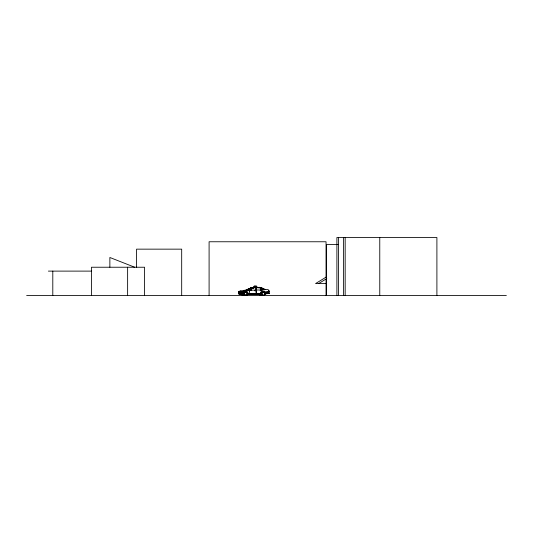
<?xml version="1.0" encoding="UTF-8"?>
<svg xmlns="http://www.w3.org/2000/svg" width="533" height="533" viewBox="0 0 533 533"><rect width="100%" height="100%" fill="white"/><g stroke="black" fill="none" stroke-linecap="round" stroke-linejoin="round"><path stroke-width="0.8" d="M242.648 290.485C247.672 290.672 251.23 286.121 256.433 287.394L256.18 293.95M240.916 293.91C240.936 293.09 241.309 294.429 239.977 293.969M256.286 288.893L256.333 287.394L257.825 287.414L256.433 287.394L256.393 288.893M246.959 293.463L249.271 294.249L249.391 291.098L250.004 289.932M241.236 291.304L240.776 292.57L238.957 292.564M249.191 294.196L260.384 293.95C261.93 291.464 262.083 286.328 257.765 287.414L260.983 287.567L264.968 289.379M256.186 290.945L256.226 293.95L246.846 293.983M256.08 288.893L256.113 287.394L255.953 290.112M254.994 286.814L254.834 286.054M242.095 294.229L238.631 293.636C240.063 287.953 237.605 294.469 239.93 292.417L239.55 291.591L239.837 292.704L240.057 291.551M239.011 293.95L238.997 292.477M251.483 289.892L251.529 289.326L251.563 289.845L250.41 290.099L250.697 289.346M254.601 287.647L257.526 287.567M241.402 294.249C240.01 294.216 241.915 294.729 241.436 293.656M248.311 294.423C246.712 286.008 241.402 297.86 243.448 292.71L245.413 291.598L246.766 291.904L247.525 292.684L247.972 294.429L248.784 294.416M262.089 294.236L260.65 294.383L261.27 292.71L262.902 291.671L264.548 292.337L264.961 293.95L265.574 293.883C265.887 290.212 260.677 291.098 260.697 294.369L253.721 294.383M256.213 290.112L256.326 288.893M239.097 293.91L238.864 293.57L239.99 293.583L239.877 291.504L239.89 293.583L240.49 293.956L239.57 293.636L239.637 291.444L240.256 291.005M241.995 292.564L242.035 294.016L243.241 294.249M248.065 289.659L248.398 289.346M250.41 290.099L250.896 290.139L251.176 289.252M248.138 289.619L249.204 288.893L248.365 289.579M239.637 291.464L239.737 292.357L239.637 291.444M257.719 294.376L258.252 293.936M251.529 289.832L251.489 289.346L250.33 289.439M247.812 289.772L247.938 289.352L248.525 289.592M249.271 293.983L249.411 293.496L261.057 293.45M246.473 290.012L249.131 290.152L251.09 288.666L248.824 290.012L244.714 290.485M240.723 291.464L240.709 292.364L240.343 291.364M260.59 290.558C258.851 290.658 262.156 290.398 260.577 290.632M250.55 289.352L249.85 290.338L250.87 290.298C250.323 289.252 250.19 289.965 251.623 289.586M255.9 286.054L255.74 286.814M264.595 289.932L264.821 289.312L268.232 289.692M255.76 287.154L255.887 286.821L255.76 287.154L256.606 287.154M240.916 291.724L242.588 291.678L243.754 292.47M256.839 286.527L254.014 286.814L254.174 286.054L256.56 286.054L256.839 286.527L253.895 286.527M241.942 291.644L241.849 292.484L241.942 291.644C240.723 291.078 241.576 292.597 240.736 292.49M254.421 286.821L254.134 287.154L254.368 286.821M247.752 289.739L247.359 290.338L247.579 289.626M254.054 287.66L254.614 287.394M260.824 292.79L260.564 293.41L261.07 293.397M240.156 291.551L239.124 291.551C237.545 295.395 241.069 292.844 243.548 293.636M240.003 293.783L239.177 293.71L239.23 292.83L239.737 292.83L240.003 293.783L238.864 293.75M240.836 291.384L241.769 291.005M250.37 289.932L249.85 290.338L250.39 289.919L250.87 290.298M246.786 290.152L249.011 288.666L246.926 290.065L249.184 290.065L252.922 287.607M247.172 290.345L247.765 289.932L247.065 290.345M249.271 288.893L248.545 289.659M255.66 290.778L254.794 290.672M255.027 290.605L255.354 290.685M326.449 276.913L315.583 283.569L326.449 283.569M318.641 283.569L326.789 278.572M253.781 287.593C244.754 293.27 254.288 286.101 256.333 287.394L253.495 287.673L250.43 289.619L253.881 287.84L256.053 287.66M254.807 290.771L255.66 290.678M247.612 289.725L247.838 289.346M249.85 288.586L251.023 287.98M239.617 291.724L239.683 292.49M239.823 291.331L241.196 290.931M240.37 291.304L241.176 291.051M242.828 291.304L243.668 291.051M242.102 291.331L244.92 290.718M249.184 290.065L249.93 289.872M263.409 289.952L256.553 290.019M248.258 289.326L247.938 289.352M250.43 290.318L256.007 290.032M242.162 291.698L243.128 291.984M250.497 289.406L250.87 289.326L250.883 290.105M265.108 292.104L268.785 291.731M253.495 287.673L254.707 287.46M239.544 291.631L240.103 291.678M267.133 293.403L264.661 293.723M253.621 293.95L260.384 293.95L260.564 293.41L248.704 293.443M259.165 287.567L260.983 287.567M265.587 293.197L268.819 292.837L265.547 293.13M261.663 294.089L258.172 294.369M265.574 293.883L269.471 293.37L268.932 293.363M251.683 287.56L254.294 287.394M265.214 292.217L269.531 291.837L268.985 291.837M254.394 287.394L252.755 287.46L255.933 287.414M241.849 292.484L242.255 292.477M248.198 293.45L249.411 293.496M264.135 289.646L265.101 289.639M239.657 293.976L240.39 293.956M239.277 293.576L239.55 293.956L239.19 293.956M247.026 294.249L256.047 294.216M247.099 294.416L256.24 294.383M240.123 292.564L239.677 292.57L239.977 291.504L238.944 291.504L239.85 291.671M264.295 289.252L264.821 289.312M239.717 291.364L240.09 291.358M268.865 292.917L269.431 292.917M257.945 293.95L256.453 294.216M338.535 244.434L326.449 244.434L326.449 295.482M48.39 271.11L91.669 271.11M254.134 287.154L254.981 287.154L254.854 286.821L254.981 287.154M260.884 287.86L259.464 287.567C261.496 286.274 261.49 291.977 261.09 288.953M261.803 289.352L262.483 289.352L262.822 289.965L261.283 289.999L261.41 290.825M249.451 290.345L249.391 291.098M239.75 291.245L240.376 291.245M239.67 292.364L240.769 292.357M242.662 292.41L243.228 292.47M241.163 292.417L242.035 292.417M243.721 292.564L239.104 292.564M238.804 292.71L239.837 292.704M241.982 293.57L243.534 293.57M238.911 293.95L239.943 293.95L239.67 293.636M26.65 295.482L506.35 295.482M240.03 291.364L240.403 291.358M249.224 289.652L249.664 289.652M239.477 293.563L240.063 293.576M238.957 293.583L239.45 293.583M239.35 293.969L239.85 293.983M247.972 294.429L247.332 294.423A4.064 3.924 -90 0 0 247.165 293.55M241.302 294.369L244.54 294.389M256.6 287.647L260.71 288.06L261.123 289.919M269.038 291.171L268.765 290.119L268.899 291.784M239.677 294.229L239.324 294.189L240.883 294.236M255.867 287.414L257.586 287.567M239.783 291.698L240.123 291.738M259.471 287.28L263.369 288.606M257.646 287.28L258.991 287.514M134.689 267.233L109.865 257.486L109.865 267.233M260.884 288.04L262.549 288.886L263.242 289.892M262.716 288.819L263.375 289.659M250.463 290.125L250.39 289.919M261.53 289.939L261.117 288.166M261.143 288.953L261.363 289.999M243.048 292.004L243.121 292.41M436.9 295.482L436.9 237.518L336.889 237.518L336.889 295.482M379.769 237.518L379.769 295.482M345.171 237.518L345.171 295.482M343.612 237.518L343.612 295.482M338.448 237.518L338.448 295.482M326.043 277.3L326.043 241.762L209.096 241.762L209.096 295.482M326.043 278.952L326.043 295.482M181.686 295.482L181.686 249.151L136.561 249.151L136.561 267.353M144.563 295.482L144.563 267.233L91.463 267.233L91.463 295.482M127.627 267.233L127.627 295.482M52.8 271.11L52.8 295.482M247.205 292.884A1.839 1.779 90 0 1 245.566 295.429A1.839 1.779 90 0 1 243.921 292.884A1.839 1.779 90 0 1 246.826 292.291M245.073 294.749A1.253 1.213 90 0 1 244.68 294.476M244.414 294.069A1.253 1.213 90 0 1 244.414 293.11M264.774 292.884A1.839 1.779 90 0 1 263.129 295.429A1.839 1.779 90 0 1 261.483 292.884A1.839 1.779 90 0 1 264.388 292.291M262.636 294.749A1.253 1.213 90 0 1 262.243 294.476M261.89 293.59A1.253 1.213 90 0 1 261.983 293.11M244.5 294.896A1.839 1.779 -90 0 1 241.596 294.296M244.727 294.896A1.839 1.779 -90 0 1 241.829 294.296M243.774 295.009A1.532 1.486 -90 0 1 242.635 295.009M242.155 294.676A1.532 1.486 -90 0 1 241.835 294.176M244.354 294.476A1.253 1.213 -90 0 1 242.382 294.069M262.682 294.296A1.839 1.779 -90 0 1 259.391 294.296M262.029 294.896A1.839 1.779 -90 0 1 259.131 294.296M261.303 295.009A1.532 1.486 -90 0 1 260.171 295.009M261.923 294.476A1.253 1.213 -90 0 1 259.944 294.069M251.309 287.753L249.95 288.513L251.309 287.753M250.956 290.205L250.943 289.659L250.956 290.205M246.879 295.049A1.839 1.779 -90 0 0 246.473 291.891A1.839 1.779 -90 0 0 244.027 293.83A1.839 1.779 -90 0 0 246.879 295.049M244.547 292.824A1.532 1.486 90 0 0 245.833 295.122A1.532 1.486 90 0 0 247.112 292.824A1.532 1.486 90 0 0 244.547 292.824M261.85 292.67A1.839 1.779 90 0 0 263.389 295.429A1.839 1.779 90 0 0 264.934 292.67A1.839 1.779 90 0 0 261.85 292.67M264.328 294.809A1.532 1.486 -90 0 0 263.995 292.171A1.532 1.486 -90 0 0 261.956 293.79A1.532 1.486 -90 0 0 264.328 294.809"/></g></svg>
